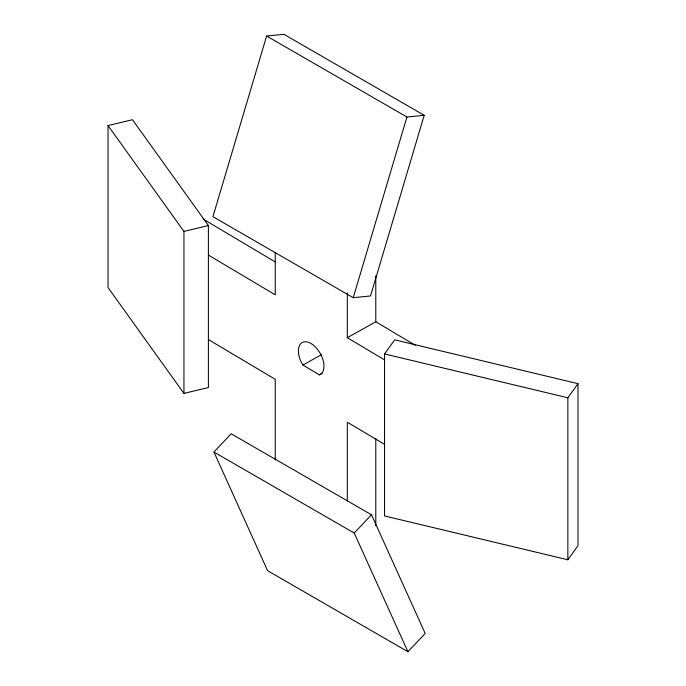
<?xml version="1.0" encoding="UTF-8"?>
<svg xmlns="http://www.w3.org/2000/svg" width="686" height="686" viewBox="0 0 686 686"><rect width="100%" height="100%" fill="white"/><g stroke="black" fill="none" stroke-linecap="round" stroke-linejoin="round"><path stroke-width="1.03" d="M266.631 36.015L212.943 216.682L353.239 297.681L370.517 295.966L424.205 115.299L283.91 34.3L266.631 36.015L406.927 117.014L424.205 115.299M353.239 297.681L406.927 117.014M384.546 353.942L394.673 339.827L577.972 383.663L577.972 545.67L567.854 559.776L384.546 515.941L384.546 353.942L567.854 397.777L577.972 383.663M213.921 452.031L231.199 433.784L371.503 514.783L425.191 633.452L407.904 651.7L267.609 570.701L213.921 452.031L354.216 533.031L407.904 651.7M354.216 533.031L371.503 514.783M319.41 374.856L321.331 373.741A18.368 10.444 60.7 0 0 319.813 352.655A18.368 10.444 60.7 0 0 302.526 342.383A18.368 10.444 60.7 0 0 301.025 361.676L302.938 365.063L319.41 374.856L322.163 373.313M347.305 292.982L347.305 337.709L375.782 321.76L415.313 345.272M302.938 365.063L321.314 354.765M108.028 125.572L132.467 119.724L208.39 225.557L208.39 387.556L183.951 393.404L108.028 287.571L108.028 125.572L183.951 231.405L183.951 393.404M183.951 231.405L208.39 225.557M202.979 218.954L275.335 262.001M208.433 255.098L275.249 294.843L275.249 252.302M347.305 337.709L384.735 359.987M208.433 339.579L275.249 379.324L275.249 460.066M384.743 444.468L347.305 422.19L347.305 500.917M567.854 397.777L567.854 559.776M375.782 275.832L375.782 321.76M375.782 438.26L375.782 525.776"/></g></svg>
